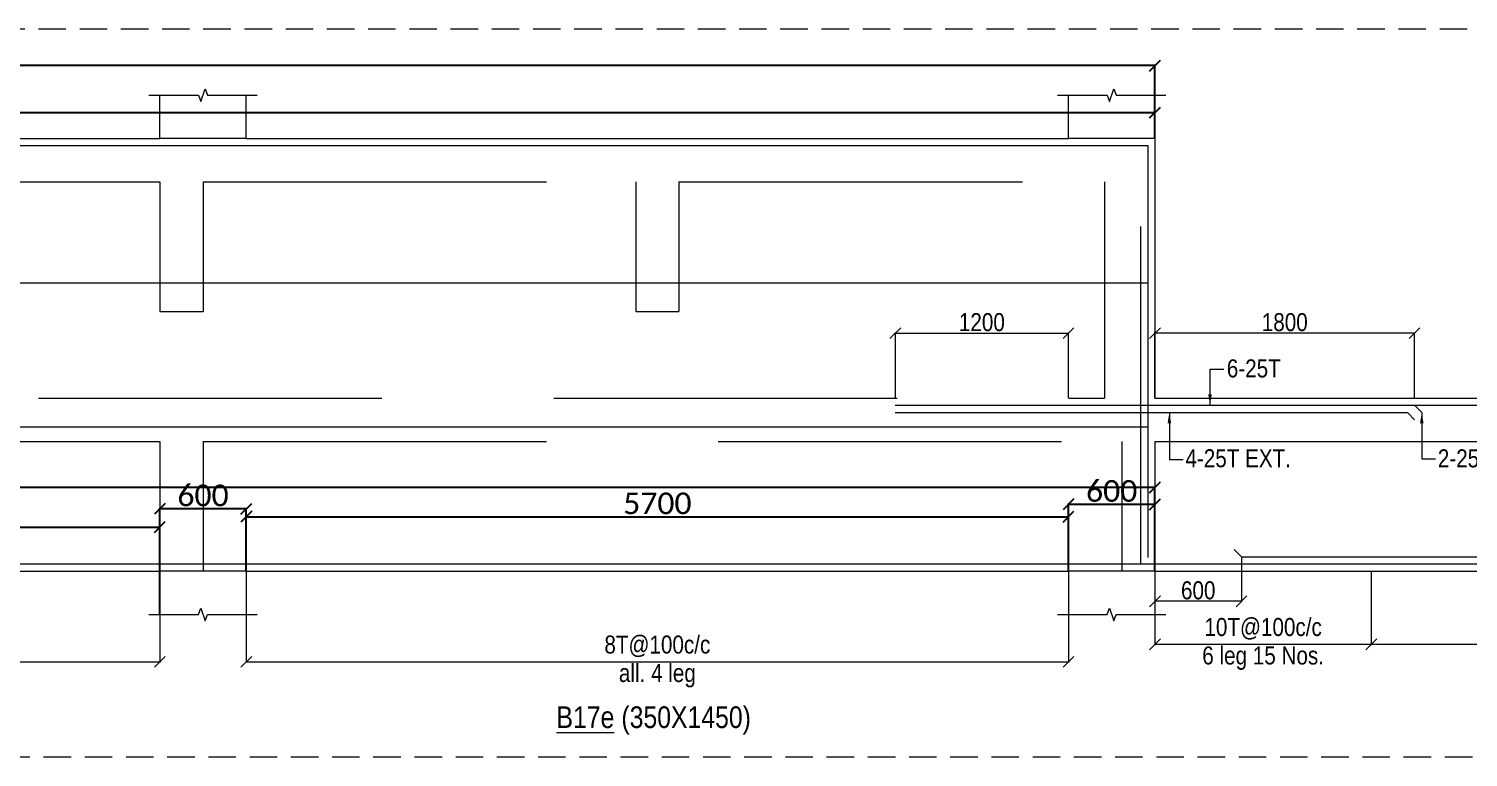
# Model space of a CAD drawing. Header units: millimetres. Extents: x 1112055 to 3390982, y -148532 to 766891.
# Drawn here: x 2945841 to 2965801, y -15005 to -4907 of the extents above; entities that cross this region are included whole.
import ezdxf
from ezdxf.enums import TextEntityAlignment as Align

# ---------------------------------------------------------------- set-up
doc = ezdxf.new("R2010")
doc.units = ezdxf.units.MM
doc.header["$PDMODE"] = 35
doc.header["$PDSIZE"] = -25
doc.linetypes.add('Hidden', pattern=[9.525, 6.35, -3.175])
for name, color, linetype, lineweight in [('B BEAM', 148, 'Continuous', 13), ('B BEAM IN LINE', 250, 'Continuous', 0), ('B STEEL', 34, 'Continuous', 15), ('B STEEL DIM', 216, 'Continuous', 13), ('B STEEL TEXT', 7, 'Continuous', 15), ('B STIRRUPS', 139, 'Continuous', 13), ('B-BEAM DOT', 251, 'Hidden', 9), ('B-BEAM NO', 215, 'Continuous', 18), ('B-COL', 1, 'Continuous', 35)]:
    doc.layers.add(name, color=color, linetype=linetype, lineweight=lineweight)
doc.styles.add('Cali', font='calibri.ttf')
doc.styles.add('SWINC', font='swissc.ttf')
doc.dimstyles.new('BHOOMI', dxfattribs={"dimtxt": 230, "dimasz": 150, "dimexe": 10, "dimexo": 0, "dimgap": 25, "dimtad": 1, "dimdec": 0, "dimzin": 0, "dimdsep": 46, "dimtxsty": 'SWINC', "dimblk": 'OBLIQUE', "dimcen": 0.09, "dimclrd": 250, "dimclre": 250, "dimclrt": 256, "dimaunit": 1, "dimadec": 3, "dimazin": 0, "dimtfac": 1, "dimtdec": 0, "dimtofl": 0, "dimtmove": 1, "dimatfit": 3, "dimfxl": 100, "dimtolj": 1, "dimtzin": 0, "dimlwd": 9, "dimlwe": 5, "dimarcsym": 0})

# ---------------------------------------------------------------- blocks, each defined once
blk = doc.blocks.new('_Oblique')
at = {"color": 0, "linetype": 'ByBlock', "lineweight": -2}
blk.add_line((-0.5, -0.5), (0.5, 0.5), dxfattribs=at)
blk = doc.blocks.new('*D6579')
at = {"layer": 'B STIRRUPS', "color": 250, "lineweight": 0, "transparency": 16777216}
for p, q in [((2934557, -12426), (2934557, -13693)), ((2947657, -12426), (2947657, -13693)), ((2934557, -13683), (2947657, -13683))]:
    blk.add_line(p, q, dxfattribs=at)
at = {"layer": 'Defpoints', "color": 0, "lineweight": 40, "transparency": 16777216}
for p in [(2934557, -12426), (2947657, -12426), (2947657, -13683)]:
    blk.add_point(p, dxfattribs=at)
at = {"layer": 'B STIRRUPS', "color": 250, "lineweight": 0, "transparency": 16777216, "xscale": 150, "yscale": 150, "zscale": 150, "rotation": 180}
blk.add_blockref('_Oblique', (2934557, -13683), dxfattribs=at)
at = {"layer": 'B STIRRUPS', "color": 250, "lineweight": 0, "transparency": 16777216, "xscale": 150, "yscale": 150, "zscale": 150}
blk.add_blockref('_Oblique', (2947657, -13683), dxfattribs=at)
at = {"layer": 'B STIRRUPS', "transparency": 16777216, "char_height": 250, "attachment_point": 5, "style": 'SWINC'}
for s, insert in [('\\A1;8T@100c/c', (2941107, -13468)), ('all. 4 leg', (2941107, -13875))]:
    blk.add_mtext(s, dxfattribs=dict(at, insert=insert))
blk = doc.blocks.new('*D6580')
at = {"layer": 'B STIRRUPS', "color": 250, "lineweight": 0, "transparency": 16777216}
for p, q in [((2948857, -12426), (2948857, -13693)), ((2960257, -12426), (2960257, -13693)), ((2948857, -13683), (2960257, -13683))]:
    blk.add_line(p, q, dxfattribs=at)
at = {"layer": 'Defpoints', "color": 0, "lineweight": 40, "transparency": 16777216}
for p in [(2948857, -12426), (2960257, -12426), (2960257, -13683)]:
    blk.add_point(p, dxfattribs=at)
at = {"layer": 'B STIRRUPS', "color": 250, "lineweight": 0, "transparency": 16777216, "xscale": 150, "yscale": 150, "zscale": 150, "rotation": 180}
blk.add_blockref('_Oblique', (2948857, -13683), dxfattribs=at)
at = {"layer": 'B STIRRUPS', "color": 250, "lineweight": 0, "transparency": 16777216, "xscale": 150, "yscale": 150, "zscale": 150}
blk.add_blockref('_Oblique', (2960257, -13683), dxfattribs=at)
at = {"layer": 'B STIRRUPS', "transparency": 16777216, "char_height": 250, "attachment_point": 5, "style": 'SWINC'}
for s, insert in [('\\A1;8T@100c/c', (2954557, -13468)), ('all. 4 leg', (2954557, -13875))]:
    blk.add_mtext(s, dxfattribs=dict(at, insert=insert))
blk = doc.blocks.new('*D6581')
at = {"layer": 'B STEEL DIM', "lineweight": 5, "transparency": 16777216}
for p, q in [((2961457, -10026), (2961457, -9115)), ((2965057, -10026), (2965057, -9115))]:
    blk.add_line(p, q, dxfattribs=at)
at = {"layer": 'B STEEL DIM', "lineweight": 9, "transparency": 16777216}
blk.add_line((2965057, -9125), (2961457, -9125), dxfattribs=at)
at = {"layer": 'Defpoints', "color": 0, "lineweight": 40, "transparency": 16777216}
for p in [(2961457, -9125), (2961457, -10026), (2965057, -10026)]:
    blk.add_point(p, dxfattribs=at)
at = {"layer": 'B STEEL DIM', "lineweight": 9, "transparency": 16777216, "xscale": 150, "yscale": 150, "zscale": 150, "rotation": 180}
blk.add_blockref('_Oblique', (2961457, -9125), dxfattribs=at)
at = {"layer": 'B STEEL DIM', "lineweight": 9, "transparency": 16777216, "xscale": 150, "yscale": 150, "zscale": 150}
blk.add_blockref('_Oblique', (2965057, -9125), dxfattribs=at)
at = {"layer": 'B STEEL DIM', "transparency": 16777216, "insert": (2963257, -8975), "char_height": 250, "attachment_point": 5, "style": 'SWINC'}
blk.add_mtext('\\A1;1800', dxfattribs=at)
blk = doc.blocks.new('*D6584')
at = {"layer": 'B STEEL DIM', "lineweight": 5, "transparency": 16777216}
for p, q in [((2962657, -12226), (2962657, -12853)), ((2961457, -12426), (2961457, -12853))]:
    blk.add_line(p, q, dxfattribs=at)
at = {"layer": 'B STEEL DIM', "lineweight": 9, "transparency": 16777216}
blk.add_line((2962657, -12843), (2961457, -12843), dxfattribs=at)
at = {"layer": 'Defpoints', "color": 0, "lineweight": 40, "transparency": 16777216}
for p in [(2962657, -12226), (2961457, -12426), (2961457, -12843)]:
    blk.add_point(p, dxfattribs=at)
at = {"layer": 'B STEEL DIM', "lineweight": 9, "transparency": 16777216, "xscale": 150, "yscale": 150, "zscale": 150, "rotation": 180}
blk.add_blockref('_Oblique', (2961457, -12843), dxfattribs=at)
at = {"layer": 'B STEEL DIM', "lineweight": 9, "transparency": 16777216, "xscale": 150, "yscale": 150, "zscale": 150}
blk.add_blockref('_Oblique', (2962657, -12843), dxfattribs=at)
at = {"layer": 'B STEEL DIM', "transparency": 16777216, "insert": (2962057, -12693), "char_height": 250, "attachment_point": 5, "style": 'SWINC'}
blk.add_mtext('\\A1;600', dxfattribs=at)
blk = doc.blocks.new('*D6586')
at = {"layer": 'B STIRRUPS', "color": 250, "lineweight": 0, "transparency": 16777216}
for p, q in [((2964457, -12426), (2964457, -13450)), ((2972757, -12426), (2972757, -13450)), ((2964457, -13440), (2972757, -13440))]:
    blk.add_line(p, q, dxfattribs=at)
at = {"layer": 'Defpoints', "color": 0, "lineweight": 40, "transparency": 16777216}
for p in [(2964457, -12426), (2972757, -12426), (2972757, -13440)]:
    blk.add_point(p, dxfattribs=at)
at = {"layer": 'B STIRRUPS', "color": 250, "lineweight": 0, "transparency": 16777216, "xscale": 150, "yscale": 150, "zscale": 150, "rotation": 180}
blk.add_blockref('_Oblique', (2964457, -13440), dxfattribs=at)
at = {"layer": 'B STIRRUPS', "color": 250, "lineweight": 0, "transparency": 16777216, "xscale": 150, "yscale": 150, "zscale": 150}
blk.add_blockref('_Oblique', (2972757, -13440), dxfattribs=at)
at = {"layer": 'B STIRRUPS', "transparency": 16777216, "char_height": 250, "attachment_point": 5, "style": 'SWINC'}
for s, insert in [('\\A1;10T@150c/c', (2968607, -13225)), ('6- Legg. Rest.', (2968607, -13632))]:
    blk.add_mtext(s, dxfattribs=dict(at, insert=insert))
blk = doc.blocks.new('*D6587')
at = {"layer": 'B STIRRUPS', "color": 250, "lineweight": 0, "transparency": 16777216}
for p, q in [((2961457, -12426), (2961457, -13450)), ((2964457, -12426), (2964457, -13450)), ((2961457, -13440), (2964457, -13440))]:
    blk.add_line(p, q, dxfattribs=at)
at = {"layer": 'Defpoints', "color": 0, "lineweight": 40, "transparency": 16777216}
for p in [(2961457, -12426), (2964457, -12426), (2964457, -13440)]:
    blk.add_point(p, dxfattribs=at)
at = {"layer": 'B STIRRUPS', "color": 250, "lineweight": 0, "transparency": 16777216, "xscale": 150, "yscale": 150, "zscale": 150, "rotation": 180}
blk.add_blockref('_Oblique', (2961457, -13440), dxfattribs=at)
at = {"layer": 'B STIRRUPS', "color": 250, "lineweight": 0, "transparency": 16777216, "xscale": 150, "yscale": 150, "zscale": 150}
blk.add_blockref('_Oblique', (2964457, -13440), dxfattribs=at)
at = {"layer": 'B STIRRUPS', "transparency": 16777216, "char_height": 250, "attachment_point": 5, "style": 'SWINC'}
for s, insert in [('\\A1;10T@100c/c', (2962957, -13225)), ('6 leg 15 Nos.', (2962957, -13632))]:
    blk.add_mtext(s, dxfattribs=dict(at, insert=insert))
blk = doc.blocks.new('*D6590')
at = {"layer": 'B STEEL DIM', "lineweight": 5, "transparency": 16777216}
for p, q in [((2957857, -10026), (2957857, -9115)), ((2960257, -10026), (2960257, -9115))]:
    blk.add_line(p, q, dxfattribs=at)
at = {"layer": 'B STEEL DIM', "lineweight": 9, "transparency": 16777216}
blk.add_line((2957857, -9125), (2960257, -9125), dxfattribs=at)
at = {"layer": 'Defpoints', "color": 0, "lineweight": 40, "transparency": 16777216}
for p in [(2960257, -9125), (2957857, -10026), (2960257, -10026)]:
    blk.add_point(p, dxfattribs=at)
at = {"layer": 'B STEEL DIM', "lineweight": 9, "transparency": 16777216, "xscale": 150, "yscale": 150, "zscale": 150, "rotation": 180}
blk.add_blockref('_Oblique', (2957857, -9125), dxfattribs=at)
at = {"layer": 'B STEEL DIM', "lineweight": 9, "transparency": 16777216, "xscale": 150, "yscale": 150, "zscale": 150}
blk.add_blockref('_Oblique', (2960257, -9125), dxfattribs=at)
at = {"layer": 'B STEEL DIM', "transparency": 16777216, "insert": (2959057, -8975), "char_height": 250, "attachment_point": 5, "style": 'SWINC'}
blk.add_mtext('\\A1;1200', dxfattribs=at)
blk = doc.blocks.new('*D6779')
at = {"layer": 'Defpoints', "color": 3, "linetype": 'Hidden', "lineweight": 30, "ltscale": 1000, "transparency": 16777216}
for p, q in [((2908457, -12426), (2908457, -11253)), ((2961457, -12426), (2961457, -11253))]:
    blk.add_line(p, q, dxfattribs=at)
at = {"layer": 'Defpoints', "color": 3, "lineweight": 30, "ltscale": 1000, "transparency": 16777216}
blk.add_line((2908457, -11263), (2961457, -11263), dxfattribs=at)
at = {"layer": 'Defpoints', "color": 0, "lineweight": 40, "transparency": 16777216}
for p in [(2961457, -11263), (2908457, -12426), (2961457, -12426)]:
    blk.add_point(p, dxfattribs=at)
at = {"layer": 'Defpoints', "color": 3, "lineweight": 30, "transparency": 16777216, "xscale": 150, "yscale": 150, "zscale": 150, "rotation": 180}
blk.add_blockref('_Oblique', (2908457, -11263), dxfattribs=at)
at = {"layer": 'Defpoints', "color": 3, "lineweight": 30, "transparency": 16777216, "xscale": 150, "yscale": 150, "zscale": 150}
blk.add_blockref('_Oblique', (2961457, -11263), dxfattribs=at)
at = {"layer": 'Defpoints', "color": 3, "lineweight": 50, "transparency": 16777216, "insert": (2934957, -11079), "char_height": 300, "attachment_point": 5, "style": 'Cali'}
blk.add_mtext('\\A1;26500', dxfattribs=at)
blk = doc.blocks.new('*D6238')
at = {"layer": 'Defpoints', "color": 3, "linetype": 'Hidden', "lineweight": 30, "ltscale": 1000, "transparency": 16777216}
for p, q in [((2910257, -6426), (2910257, -5407)), ((2961457, -6426), (2961457, -5407))]:
    blk.add_line(p, q, dxfattribs=at)
at = {"layer": 'Defpoints', "color": 3, "lineweight": 30, "ltscale": 1000, "transparency": 16777216}
blk.add_line((2961457, -5417), (2910257, -5417), dxfattribs=at)
at = {"layer": 'Defpoints', "color": 0, "lineweight": 40, "transparency": 16777216}
for p in [(2910257, -5417), (2910257, -6426), (2961457, -6426)]:
    blk.add_point(p, dxfattribs=at)
at = {"layer": 'Defpoints', "color": 3, "lineweight": 30, "transparency": 16777216, "xscale": 150, "yscale": 150, "zscale": 150, "rotation": 180}
blk.add_blockref('_Oblique', (2910257, -5417), dxfattribs=at)
at = {"layer": 'Defpoints', "color": 3, "lineweight": 30, "transparency": 16777216, "xscale": 150, "yscale": 150, "zscale": 150}
blk.add_blockref('_Oblique', (2961457, -5417), dxfattribs=at)
at = {"layer": 'Defpoints', "color": 3, "lineweight": 50, "transparency": 16777216, "insert": (2935857, -5233), "char_height": 300, "attachment_point": 5, "style": 'Cali'}
blk.add_mtext('\\A1;25600', dxfattribs=at)
blk = doc.blocks.new('*D6239')
at = {"layer": 'Defpoints', "color": 3, "linetype": 'Hidden', "lineweight": 30, "ltscale": 1000, "transparency": 16777216}
for p, q in [((2920857, -6426), (2920857, -6058)), ((2961457, -6426), (2961457, -6058))]:
    blk.add_line(p, q, dxfattribs=at)
at = {"layer": 'Defpoints', "color": 3, "lineweight": 30, "ltscale": 1000, "transparency": 16777216}
blk.add_line((2920857, -6068), (2961457, -6068), dxfattribs=at)
at = {"layer": 'Defpoints', "color": 0, "lineweight": 40, "transparency": 16777216}
for p in [(2961457, -6068), (2920857, -6426), (2961457, -6426)]:
    blk.add_point(p, dxfattribs=at)
at = {"layer": 'Defpoints', "color": 3, "lineweight": 30, "transparency": 16777216, "xscale": 150, "yscale": 150, "zscale": 150, "rotation": 180}
blk.add_blockref('_Oblique', (2920857, -6068), dxfattribs=at)
at = {"layer": 'Defpoints', "color": 3, "lineweight": 30, "transparency": 16777216, "xscale": 150, "yscale": 150, "zscale": 150}
blk.add_blockref('_Oblique', (2961457, -6068), dxfattribs=at)
at = {"layer": 'Defpoints', "color": 3, "lineweight": 50, "transparency": 16777216, "insert": (2941157, -5884), "char_height": 300, "attachment_point": 5, "style": 'Cali'}
blk.add_mtext('\\A1;20300', dxfattribs=at)
blk = doc.blocks.new('*D6247')
at = {"layer": 'Defpoints', "color": 3, "linetype": 'Hidden', "lineweight": 30, "ltscale": 1000, "transparency": 16777216}
for p, q in [((2934557, -12426), (2934557, -11804)), ((2947657, -13026), (2947657, -11804))]:
    blk.add_line(p, q, dxfattribs=at)
at = {"layer": 'Defpoints', "color": 3, "lineweight": 30, "ltscale": 1000, "transparency": 16777216}
blk.add_line((2934557, -11814), (2947657, -11814), dxfattribs=at)
at = {"layer": 'Defpoints', "color": 0, "lineweight": 40, "transparency": 16777216}
for p in [(2947657, -11814), (2934557, -12426), (2947657, -13026)]:
    blk.add_point(p, dxfattribs=at)
at = {"layer": 'Defpoints', "color": 3, "lineweight": 30, "transparency": 16777216, "xscale": 150, "yscale": 150, "zscale": 150, "rotation": 180}
blk.add_blockref('_Oblique', (2934557, -11814), dxfattribs=at)
at = {"layer": 'Defpoints', "color": 3, "lineweight": 30, "transparency": 16777216, "xscale": 150, "yscale": 150, "zscale": 150}
blk.add_blockref('_Oblique', (2947657, -11814), dxfattribs=at)
at = {"layer": 'Defpoints', "color": 3, "lineweight": 50, "transparency": 16777216, "insert": (2941107, -11631), "char_height": 300, "attachment_point": 5, "style": 'Cali'}
blk.add_mtext('\\A1;6550', dxfattribs=at)
blk = doc.blocks.new('*D6248')
at = {"layer": 'Defpoints', "color": 3, "linetype": 'Hidden', "lineweight": 30, "ltscale": 1000, "transparency": 16777216}
for p, q in [((2947657, -12426), (2947657, -11551)), ((2948857, -12426), (2948857, -11551))]:
    blk.add_line(p, q, dxfattribs=at)
at = {"layer": 'Defpoints', "color": 3, "lineweight": 30, "ltscale": 1000, "transparency": 16777216}
blk.add_line((2948857, -11561), (2947657, -11561), dxfattribs=at)
at = {"layer": 'Defpoints', "color": 0, "lineweight": 40, "transparency": 16777216}
for p in [(2947657, -11561), (2947657, -12426), (2948857, -12426)]:
    blk.add_point(p, dxfattribs=at)
at = {"layer": 'Defpoints', "color": 3, "lineweight": 30, "transparency": 16777216, "xscale": 150, "yscale": 150, "zscale": 150, "rotation": 180}
blk.add_blockref('_Oblique', (2947657, -11561), dxfattribs=at)
at = {"layer": 'Defpoints', "color": 3, "lineweight": 30, "transparency": 16777216, "xscale": 150, "yscale": 150, "zscale": 150}
blk.add_blockref('_Oblique', (2948857, -11561), dxfattribs=at)
at = {"layer": 'Defpoints', "color": 3, "lineweight": 50, "transparency": 16777216, "insert": (2948257, -11377), "char_height": 300, "attachment_point": 5, "style": 'Cali'}
blk.add_mtext('\\A1;600', dxfattribs=at)
blk = doc.blocks.new('*D6249')
at = {"layer": 'Defpoints', "color": 3, "linetype": 'Hidden', "lineweight": 30, "ltscale": 1000, "transparency": 16777216}
for p, q in [((2948857, -12426), (2948857, -11661)), ((2960257, -12426), (2960257, -11661))]:
    blk.add_line(p, q, dxfattribs=at)
at = {"layer": 'Defpoints', "color": 3, "lineweight": 30, "ltscale": 1000, "transparency": 16777216}
blk.add_line((2948857, -11671), (2960257, -11671), dxfattribs=at)
at = {"layer": 'Defpoints', "color": 0, "lineweight": 40, "transparency": 16777216}
for p in [(2960257, -11671), (2948857, -12426), (2960257, -12426)]:
    blk.add_point(p, dxfattribs=at)
at = {"layer": 'Defpoints', "color": 3, "lineweight": 30, "transparency": 16777216, "xscale": 150, "yscale": 150, "zscale": 150, "rotation": 180}
blk.add_blockref('_Oblique', (2948857, -11671), dxfattribs=at)
at = {"layer": 'Defpoints', "color": 3, "lineweight": 30, "transparency": 16777216, "xscale": 150, "yscale": 150, "zscale": 150}
blk.add_blockref('_Oblique', (2960257, -11671), dxfattribs=at)
at = {"layer": 'Defpoints', "color": 3, "lineweight": 50, "transparency": 16777216, "insert": (2954557, -11487), "char_height": 300, "attachment_point": 5, "style": 'Cali'}
blk.add_mtext('\\A1;5700', dxfattribs=at)
blk = doc.blocks.new('*D6250')
at = {"layer": 'Defpoints', "color": 3, "linetype": 'Hidden', "lineweight": 30, "ltscale": 1000, "transparency": 16777216}
for p, q in [((2960257, -12426), (2960257, -11489)), ((2961457, -12426), (2961457, -11489))]:
    blk.add_line(p, q, dxfattribs=at)
at = {"layer": 'Defpoints', "color": 3, "lineweight": 30, "ltscale": 1000, "transparency": 16777216}
blk.add_line((2960257, -11499), (2961457, -11499), dxfattribs=at)
at = {"layer": 'Defpoints', "color": 0, "lineweight": 40, "transparency": 16777216}
for p in [(2961457, -11499), (2960257, -12426), (2961457, -12426)]:
    blk.add_point(p, dxfattribs=at)
at = {"layer": 'Defpoints', "color": 3, "lineweight": 30, "transparency": 16777216, "xscale": 150, "yscale": 150, "zscale": 150, "rotation": 180}
blk.add_blockref('_Oblique', (2960257, -11499), dxfattribs=at)
at = {"layer": 'Defpoints', "color": 3, "lineweight": 30, "transparency": 16777216, "xscale": 150, "yscale": 150, "zscale": 150}
blk.add_blockref('_Oblique', (2961457, -11499), dxfattribs=at)
at = {"layer": 'Defpoints', "color": 3, "lineweight": 50, "transparency": 16777216, "insert": (2960857, -11315), "char_height": 300, "attachment_point": 5, "style": 'Cali'}
blk.add_mtext('\\A1;600', dxfattribs=at)

msp = doc.modelspace()

# ---------------------------------------------------------------- linework, layer by layer
at = {"layer": 'B BEAM', "ltscale": 25}
for p, q in [((2934557.1, -6426.3, 0), (2947657.1, -6426.3, 0)), ((2948857.1, -6426.3, 0), (2960256.9, -6426.3, 0)), ((2961457, -6426.3, 0), (2961457, -10026.3, 0)), ((2961457, -10026.3, 0), (2980811.3, -10026.3, 0)), ((2934557.1, -12426.3, 0), (2947657.1, -12426.3, 0)), ((2948857.1, -12426.3, 0), (2960256.9, -12426.3, 0)), ((2961457, -12426.3, 0), (2975757.1, -12426.3, 0))]:
    msp.add_line(p, q, dxfattribs=at)
at = {"layer": 'B BEAM IN LINE', "color": 250, "linetype": 'Hidden', "lineweight": 0, "ltscale": 60, "elevation": 0}
msp.add_lwpolyline([(2906541.5, -4906.6), (2982431.7, -4906.6), (2982431.7, -15004.8), (2906541.5, -15004.8)], close=True, dxfattribs=at)
at = {"layer": 'B STEEL', "color": 34, "lineweight": 9, "ltscale": 25}
for p, q in [((2910357.1, -6526.3, 0), (2961356.9, -6526.3, 0)), ((2961356.9, -6526.3, 0), (2961356.9, -12235.7, 0)), ((2961257, -7649.2, 0), (2961257, -12326.3, 0)), ((2910257.1, -8426.3, 0), (2961356.9, -8426.3, 0)), ((2957856.9, -10126.3, 0), (2980811.3, -10126.3, 0)), ((2965057, -10126.3, 0), (2965157, -10226.3, 0)), ((2957856.9, -10226.3, 0), (2964957, -10226.3, 0)), ((2964957, -10226.3, 0), (2965057, -10326.3, 0)), ((2910257.1, -10426.3, 0), (2961356.9, -10426.3, 0)), ((2962557, -12126.3, 0), (2962657, -12226.3, 0)), ((2908657, -12326.3, 0), (2961257, -12326.3, 0)), ((2960457, -12326.3, 0), (2980811.3, -12326.3, 0)), ((2962657, -12226.3, 0), (2974557.1, -12226.3, 0))]:
    msp.add_line(p, q, dxfattribs=at)
at = {"layer": 'B-BEAM DOT', "linetype": 'Hidden', "ltscale": 750}
for p, q in [((2948857.1, -6426.3, 0), (2947657.1, -6426.3, 0)), ((2961456.9, -6426.3, 0), (2960256.9, -6426.3, 0)), ((2943007.1, -7026.3, 0), (2947657.2, -7026.3, 0)), ((2947657.2, -7026.3, 0), (2947657.2, -8826.3, 0)), ((2948257.2, -7026.3, 0), (2954257, -7026.3, 0)), ((2948257.2, -7026.3, 0), (2948257.2, -8826.3, 0)), ((2954257, -7026.3, 0), (2954257, -8826.3, 0)), ((2954857, -7026.3, 0), (2960757.1, -7026.3, 0)), ((2954857, -7026.3, 0), (2954857, -8826.3, 0)), ((2960757.1, -7026.3, 0), (2960757.1, -10026.3, 0)), ((2947657.2, -8826.3, 0), (2948257.2, -8826.3, 0)), ((2954257, -8826.3, 0), (2954857, -8826.3, 0)), ((2910257, -10026.3, 0), (2960757.1, -10026.3, 0)), ((2943957, -10626.3, 0), (2947657.1, -10626.3, 0)), ((2947657.1, -10626.3, 0), (2947657.1, -12426.3, 0)), ((2948257.1, -10626.3, 0), (2948257.1, -12426.3, 0)), ((2948257.1, -10626.3, 0), (2960997.1, -10626.3, 0)), ((2960997.1, -10626.3, 0), (2960997.1, -12426.3, 0)), ((2961457, -10626.3, 0), (2968457.1, -10626.3, 0)), ((2961457, -10626.3, 0), (2961457, -12426.3, 0)), ((2948857.1, -12426.3, 0), (2947657.1, -12426.3, 0)), ((2961456.9, -12426.3, 0), (2960256.9, -12426.3, 0))]:
    msp.add_line(p, q, dxfattribs=at)
at = {"layer": 'B-COL', "lineweight": 15, "ltscale": 25}
for p, q in [((2947657.1, -6426.3, 0), (2947657.1, -5826.3, 0)), ((2948857.1, -6426.3, 0), (2948857.1, -5826.3, 0)), ((2960256.9, -6426.3, 0), (2960256.9, -5826.3, 0)), ((2961456.9, -6426.3, 0), (2961456.9, -5826.3, 0)), ((2947657.1, -12426.3, 0), (2947657.1, -13026.3, 0)), ((2948857.1, -12426.3, 0), (2948857.1, -13026.3, 0)), ((2960256.9, -12426.3, 0), (2960256.9, -13026.3, 0)), ((2961456.9, -12426.3, 0), (2961456.9, -13026.3, 0))]:
    msp.add_line(p, q, dxfattribs=at)
at = {"layer": 'B-COL', "lineweight": 15, "ltscale": 25, "elevation": 0}
for points in [[(2947507.1, -5826.3), (2948194.6, -5826.3), (2948225.9, -5912.2), (2948288.4, -5740.5), (2948319.6, -5826.3), (2949007.1, -5826.3)], [(2960106.9, -5826.3), (2960794.4, -5826.3), (2960825.7, -5912.2), (2960888.2, -5740.5), (2960919.4, -5826.3), (2961606.9, -5826.3)], [(2947507.1, -13026.3), (2948194.6, -13026.3), (2948225.9, -12940.5), (2948288.4, -13112.2), (2948319.6, -13026.3), (2949007.1, -13026.3)], [(2960106.9, -13026.3), (2960794.4, -13026.3), (2960825.7, -12940.5), (2960888.2, -13112.2), (2960919.4, -13026.3), (2961606.9, -13026.3)]]:
    msp.add_lwpolyline(points, dxfattribs=at)

# ---------------------------------------------------------------- texts
at = {"layer": 'B STEEL TEXT', "style": 'SWINC'}
for s, p in [('6-25T', (2962453.6, -9739.9, 0)), ('4-25T EXT.', (2961879.4, -10985.2, 0)), ('2-25T', (2965379.5, -10986.6, 0))]:
    msp.add_text(s, height=250, dxfattribs=at).set_placement(p)
at = {"layer": 'B-BEAM NO', "ltscale": 25, "style": 'SWINC'}
for s, p in [('%%UB17e', (2953559.1, -14600.1, 0)), ('(350X1450)', (2954956.4, -14600.1, 0))]:
    msp.add_text(s, height=300, dxfattribs=at).set_placement(p, align=Align.CENTER)

# ---------------------------------------------------------------- dimensions: what is measured, and where the dimension line sits
at = {"layer": 'B STEEL DIM'}
dim = msp.add_linear_dim(base=(2960256.9, -9124.5, 0), p1=(2957856.9, -10026.3, 0), p2=(2960256.9, -10026.3, 0), angle=180, dimstyle='BHOOMI', override={"dimscale": 1, "dimtxt": 250, "dimlfac": 0.5, "dimtxsty": 'SWINC', "dimblk1": 'Oblique', "dimblk2": 'Oblique', "dimsah": 1, "dimclrd": 256, "dimclre": 256, "dimclrt": 256}, dxfattribs=at)
dim.commit()
dim.dimension.update_dxf_attribs({"geometry": '*D6590', "text_midpoint": (2959056.9, -8974.5, 0)})
for base, p1, p2, picture, middle in [((2961457, -9124.5, 0), (2965057, -10026.3, 0), (2961457, -10026.3, 0), '*D6581', (2963257, -8974.5, 0)), ((2961457, -12842.7, 0), (2962657, -12226.3, 0), (2961457, -12426.3, 0), '*D6584', (2962057, -12692.7, 0))]:
    dim = msp.add_linear_dim(base=base, p1=p1, p2=p2, dimstyle='BHOOMI', override={"dimscale": 1, "dimtxt": 250, "dimlfac": 0.5, "dimtxsty": 'SWINC', "dimblk1": 'Oblique', "dimblk2": 'Oblique', "dimsah": 1, "dimclrd": 256, "dimclre": 256, "dimclrt": 256}, dxfattribs=at)
    dim.commit()
    dim.dimension.update_dxf_attribs({"geometry": picture, "text_midpoint": middle})
at = {"layer": 'B STIRRUPS'}
for base, p1, p2, text, picture, middle in [((2947657.1, -13683.4), (2934557.1, -12426.3, 0), (2947657.1, -12426.3, 0), '8T@100c/c\\Xall. 4 leg ', '*D6579', (2941107.1, -13683.4)), ((2960256.9, -13683.4), (2948857.1, -12426.3, 0), (2960256.9, -12426.3, 0), '8T@100c/c\\Xall. 4 leg ', '*D6580', (2954557, -13683.4)), ((2964457, -13440.3), (2961457, -12426.3, 0), (2964457, -12426.3, 0), '10T@100c/c\\X6 leg 15 Nos. ', '*D6587', (2962957, -13440.3)), ((2972757.1, -13440.3), (2964457, -12426.3), (2972757.1, -12426.3, 0), '10T@150c/c\\X6- Legg. Rest. ', '*D6586', (2968607.1, -13440.3))]:
    dim = msp.add_linear_dim(base=base, p1=p1, p2=p2, angle=180, text=text, dimstyle='BHOOMI', override={"dimscale": 1, "dimtxt": 250, "dimgap": 25, "dimlfac": 0.5, "dimtxsty": 'SWINC', "dimblk1": 'Oblique', "dimblk2": 'Oblique', "dimsah": 1, "dimlwd": 0, "dimlwe": 0}, dxfattribs=at)
    dim.commit()
    dim.dimension.update_dxf_attribs({"geometry": picture, "text_midpoint": middle})
at = {"layer": 'Defpoints', "color": 3, "lineweight": 50, "ltscale": 1000}
for base, p1, p2, picture, middle in [((2910257.1, -5416.8), (2961457, -6426.3, 0), (2910257.1, -6426.3, 0), '*D6238', (2935857, -5233.1)), ((2961457, -6067.6), (2920857.1, -6426.3, 0), (2961457, -6426.3, 0), '*D6239', (2941157, -5883.9)), ((2961457, -11262.9), (2908457, -12426.3, 0), (2961457, -12426.3, 0), '*D6779', (2934957, -11079.2)), ((2961456.9, -11498.5), (2960256.9, -12426.3, 0), (2961456.9, -12426.3, 0), '*D6250', (2960856.9, -11314.9)), ((2947657.1, -11561.1), (2948857.1, -12426.3, 0), (2947657.1, -12426.3, 0), '*D6248', (2948257.1, -11377.4)), ((2960256.9, -11670.9), (2948857.1, -12426.3, 0), (2960256.9, -12426.3, 0), '*D6249', (2954557, -11487.2)), ((2947657.1, -11814.2), (2934557.1, -12426.3, 0), (2947657.1, -13026.3, 0), '*D6247', (2941107.1, -11630.6))]:
    dim = msp.add_linear_dim(base=base, p1=p1, p2=p2, dimstyle='BHOOMI', override={"dimtxt": 300, "dimgap": 30, "dimlfac": 0.5, "dimtxsty": 'Cali', "dimblk1": 'Oblique', "dimblk2": 'Oblique', "dimsah": 1, "dimclrd": 3, "dimclre": 3, "dimclrt": 3, "dimlwd": 30, "dimlwe": 30}, dxfattribs=at)
    dim.commit()
    dim.dimension.update_dxf_attribs({"geometry": picture, "text_midpoint": middle})

# ---------------------------------------------------------------- leaders
at = {"layer": 'B STEEL TEXT'}
for points in [[(2962220.6, -10126.3, 0), (2962220.6, -9623.8, 0), (2962412.8, -9623.8, 0)], [(2961656.9, -10226.3, 0), (2961656.9, -10879, 0), (2961849.2, -10879, 0)], [(2965157, -10226.3, 0), (2965157, -10870.3, 0), (2965349.2, -10870.3, 0)]]:
    msp.add_leader(points, dimstyle='BHOOMI', override={"dimtad": 0, "dimclrd": 256, "dimlwd": 0}, dxfattribs=at)

doc.saveas('drawing.dxf')
